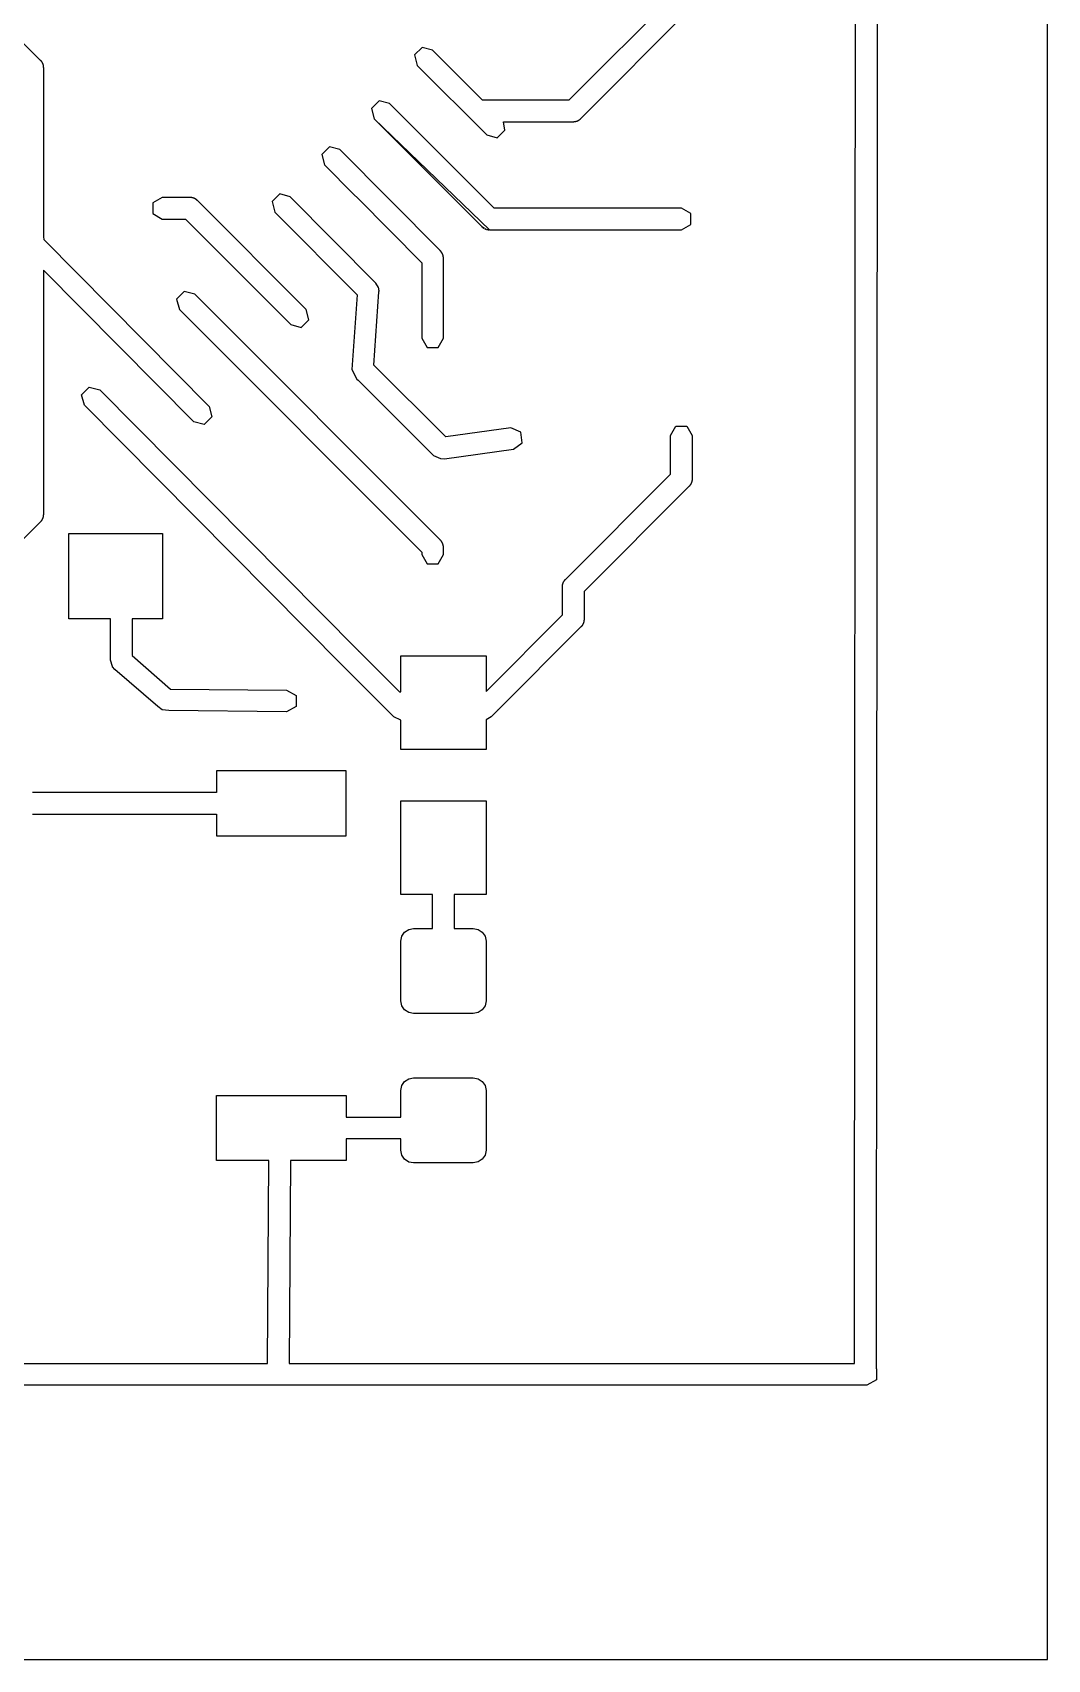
# Model space of a CAD drawing. Extents: x -11.9 to 11.9, y -22 to 22.
# Drawn here: x 0 to 11.92, y -21.99 to -2.89 of the extents above; entities that cross this region are included whole.
import ezdxf

# ---------------------------------------------------------------- set-up
doc = ezdxf.new("R2010")
doc.units = 0
doc.layers.add('TOP_-_WELDED', color=7, linetype='CONTINUOUS')

msp = doc.modelspace()

# ---------------------------------------------------------------- linework, layer by layer
at = {"layer": 'TOP_-_WELDED', "color": 250}
msp.add_lwpolyline([(-11.9199, -21.9873), (11.9199, -21.9873), (11.9199, 21.9873), (-11.9199, 21.9873), (-11.9199, -21.9873)], close=True, dxfattribs=at)
at = {"layer": 'TOP_-_WELDED', "color": 12}
for points in [[(9.934, 17.4683), (9.9074, -18.5734), (9.91, -18.5776), (9.91, -18.7046), (9.8, -18.7681), (-2.9897, -18.7681)], [(-2.8743, -18.5141), (2.7612, -18.5141), (2.7763, -16.129), (2.159, -16.129), (2.159, -15.367), (3.683, -15.367), (3.683, -15.621), (4.326, -15.621), (4.326, -15.3098), (4.3377, -15.2514), (4.3699, -15.2038), (4.4176, -15.1716), (4.476, -15.1598), (5.176, -15.1598), (5.2344, -15.1715), (5.2821, -15.2037), (5.3142, -15.2514), (5.326, -15.3098), (5.326, -16.0098), (5.3143, -16.0682), (5.2821, -16.1159), (5.2344, -16.148), (5.176, -16.1598), (4.476, -16.1598), (4.4176, -16.1481), (4.37, -16.1159), (4.3378, -16.0682), (4.326, -16.0098), (4.326, -15.875), (3.683, -15.875), (3.683, -16.129), (3.0303, -16.129), (3.0152, -18.5141), (9.6535, -18.5141), (9.6745, 10.0252)], [(-0.6695, -2.453), (0.087, -3.2095), (0.0885, -3.2109), (0.0898, -3.2122), (0.09, -3.2124), (0.0913, -3.2137), (0.0915, -3.2139), (0.0928, -3.2153), (0.0929, -3.2154), (0.0942, -3.2168), (0.0943, -3.2169), (0.0956, -3.2184), (0.097, -3.22), (0.0983, -3.2216), (0.0996, -3.2232), (0.1009, -3.2248), (0.1009, -3.2249), (0.1021, -3.2265), (0.1022, -3.2266), (0.1033, -3.2281), (0.1034, -3.2282), (0.1045, -3.2298), (0.1046, -3.23), (0.1056, -3.2315), (0.1058, -3.2317), (0.1068, -3.2332), (0.1069, -3.2334), (0.1079, -3.235), (0.108, -3.2352), (0.1089, -3.2367), (0.1091, -3.237), (0.11, -3.2385), (0.1101, -3.2387), (0.111, -3.2403), (0.1111, -3.2405), (0.112, -3.2421), (0.1121, -3.2424), (0.1129, -3.2439), (0.1131, -3.2442), (0.1139, -3.2457), (0.114, -3.246), (0.1148, -3.2476), (0.1149, -3.2479), (0.1156, -3.2495), (0.1158, -3.2498), (0.1165, -3.2513), (0.1166, -3.2517), (0.1173, -3.2532), (0.1174, -3.2536), (0.118, -3.2551), (0.1182, -3.2555), (0.1188, -3.2571), (0.1189, -3.2574), (0.1195, -3.259), (0.1196, -3.2593), (0.1202, -3.2609), (0.1203, -3.2613), (0.1208, -3.2629), (0.1209, -3.2632), (0.1215, -3.2649), (0.1215, -3.2652), (0.122, -3.2669), (0.1221, -3.2671), (0.1226, -3.2689), (0.1227, -3.2691), (0.1231, -3.2709), (0.1232, -3.2711), (0.1236, -3.2729), (0.1237, -3.2731), (0.1241, -3.2749), (0.1241, -3.2751), (0.1245, -3.2769), (0.1245, -3.2771), (0.1249, -3.279), (0.1249, -3.2792), (0.1253, -3.281), (0.1253, -3.2812), (0.1256, -3.2831), (0.1256, -3.2832), (0.1259, -3.2852), (0.1261, -3.2872), (0.1262, -3.2873), (0.1264, -3.2893), (0.1266, -3.2914), (0.1267, -3.2935), (0.1268, -3.2955), (0.1268, -3.2956), (0.1269, -3.2976), (0.1269, -3.2978), (0.127, -3.2997), (0.127, -3.2999), (0.127, -3.3017), (0.127, -3.302), (0.127, -3.3038), (0.127, -3.3059), (0.127, -5.2884), (0.1311, -5.3202), (2.0738, -7.2792), (2.1067, -7.4019), (2.0169, -7.4917), (1.8942, -7.4588), (0.1306, -5.6805), (0.127, -8.5441), (0.127, -8.5462), (0.127, -8.548), (0.127, -8.5483), (0.127, -8.5501), (0.127, -8.5503), (0.1269, -8.5522), (0.1269, -8.5524), (0.1268, -8.5544), (0.1268, -8.5545), (0.1267, -8.5565), (0.1266, -8.5586), (0.1264, -8.5607), (0.1262, -8.5627), (0.1261, -8.5628), (0.1259, -8.5648), (0.1256, -8.5668), (0.1256, -8.5669), (0.1253, -8.5688), (0.1253, -8.569), (0.1249, -8.5708), (0.1249, -8.571), (0.1245, -8.5729), (0.1245, -8.5731), (0.1241, -8.5749), (0.1241, -8.5751), (0.1237, -8.5769), (0.1236, -8.5771), (0.1232, -8.5789), (0.1231, -8.5791), (0.1227, -8.5809), (0.1226, -8.5811), (0.1221, -8.5829), (0.122, -8.5831), (0.1215, -8.5848), (0.1215, -8.5851), (0.1209, -8.5868), (0.1208, -8.5871), (0.1203, -8.5887), (0.1202, -8.5891), (0.1196, -8.5907), (0.1195, -8.591), (0.1189, -8.5926), (0.1188, -8.5929), (0.1182, -8.5945), (0.118, -8.5949), (0.1174, -8.5964), (0.1173, -8.5968), (0.1166, -8.5983), (0.1165, -8.5987), (0.1158, -8.6002), (0.1156, -8.6005), (0.1149, -8.6021), (0.1148, -8.6024), (0.114, -8.604), (0.1139, -8.6043), (0.1131, -8.6058), (0.1129, -8.6061), (0.1121, -8.6076), (0.112, -8.6079), (0.1111, -8.6095), (0.111, -8.6097), (0.1101, -8.6113), (0.11, -8.6115), (0.1091, -8.613), (0.1089, -8.6133), (0.108, -8.6148), (0.1079, -8.615), (0.1069, -8.6166), (0.1068, -8.6168), (0.1058, -8.6183), (0.1056, -8.6185), (0.1046, -8.62), (0.1045, -8.6202), (0.1034, -8.6218), (0.1033, -8.6219), (0.1022, -8.6234), (0.1021, -8.6235), (0.1009, -8.6251), (0.1009, -8.6252), (0.0996, -8.6268), (0.0983, -8.6284), (0.097, -8.63), (0.0956, -8.6316), (0.0943, -8.6331), (0.0942, -8.6332), (0.0929, -8.6346), (0.0928, -8.6347), (0.0915, -8.6361), (0.0913, -8.6363), (0.09, -8.6376), (0.0898, -8.6378), (0.0885, -8.6391), (0.087, -8.6405), (-0.173, -8.9005)], [(7.5302, -2.4502), (6.2974, -3.683), (5.2839, -3.683), (5.2839, -3.683), (4.6981, -3.0972), (4.5754, -3.0643), (4.4856, -3.1541), (4.5185, -3.2768), (5.3336, -4.0919), (5.4563, -4.1248), (5.5461, -4.035), (5.5324, -3.937), (6.3461, -3.937), (6.3482, -3.937), (6.35, -3.937), (6.3503, -3.937), (6.3521, -3.937), (6.3523, -3.937), (6.3542, -3.9369), (6.3544, -3.9369), (6.3564, -3.9368), (6.3565, -3.9368), (6.3585, -3.9367), (6.3606, -3.9366), (6.3627, -3.9364), (6.3647, -3.9362), (6.3648, -3.9361), (6.3668, -3.9359), (6.3688, -3.9356), (6.3689, -3.9356), (6.3708, -3.9353), (6.371, -3.9353), (6.3728, -3.9349), (6.373, -3.9349), (6.3749, -3.9345), (6.3751, -3.9345), (6.3769, -3.9341), (6.3771, -3.9341), (6.3789, -3.9337), (6.3791, -3.9336), (6.3809, -3.9332), (6.3811, -3.9331), (6.3829, -3.9327), (6.3831, -3.9326), (6.3849, -3.9321), (6.3851, -3.932), (6.3868, -3.9315), (6.3871, -3.9315), (6.3888, -3.9309), (6.3891, -3.9308), (6.3907, -3.9303), (6.3911, -3.9302), (6.3927, -3.9296), (6.393, -3.9295), (6.3946, -3.9289), (6.3949, -3.9288), (6.3965, -3.9282), (6.3969, -3.928), (6.3984, -3.9274), (6.3988, -3.9273), (6.4003, -3.9266), (6.4007, -3.9265), (6.4022, -3.9258), (6.4025, -3.9256), (6.4041, -3.9249), (6.4044, -3.9248), (6.406, -3.924), (6.4063, -3.9239), (6.4078, -3.9231), (6.4081, -3.9229), (6.4096, -3.9221), (6.4099, -3.922), (6.4115, -3.9211), (6.4117, -3.921), (6.4133, -3.9201), (6.4135, -3.92), (6.415, -3.9191), (6.4153, -3.9189), (6.4168, -3.918), (6.417, -3.9179), (6.4186, -3.9169), (6.4188, -3.9168), (6.4203, -3.9158), (6.4205, -3.9156), (6.422, -3.9146), (6.4222, -3.9145), (6.4238, -3.9134), (6.4239, -3.9133), (6.4254, -3.9122), (6.4255, -3.9121), (6.4271, -3.9109), (6.4272, -3.9109), (6.4288, -3.9096), (6.4304, -3.9083), (6.432, -3.907), (6.4336, -3.9056), (6.4351, -3.9043), (6.4352, -3.9042), (6.4366, -3.9029), (6.4367, -3.9028), (6.4381, -3.9015), (6.4383, -3.9013), (6.4396, -3.9), (6.4398, -3.8998), (6.4411, -3.8985), (6.4425, -3.897), (7.7098, -2.6298)], [(-0.0021, -12.065), (0, -12.065), (0, -12.065), (0.0021, -12.065), (2.159, -12.065), (2.159, -12.319), (3.683, -12.319), (3.683, -11.557), (2.159, -11.557), (2.159, -11.811), (0.0021, -11.811), (0, -11.811), (-0.0021, -11.811)]]:
    msp.add_lwpolyline(points, dxfattribs=at)
for points in [[(5.3683, -5.207), (5.3704, -5.207), (5.3724, -5.207), (7.62, -5.207), (7.73, -5.1435), (7.73, -5.0165), (7.62, -4.953), (5.421, -4.953), (4.192, -3.724), (4.0693, -3.6911), (3.9795, -3.7809), (4.0124, -3.9036), (5.3683, -5.207)], [(4.0124, -3.9036), (5.274, -5.1651), (5.2744, -5.1655), (5.2754, -5.1666), (5.2758, -5.167), (5.2768, -5.1681), (5.2772, -5.1685), (5.2783, -5.1696), (5.2785, -5.1697), (5.2787, -5.17), (5.2798, -5.1711), (5.28, -5.1712), (5.2802, -5.1714), (5.2802, -5.1715), (5.2813, -5.1725), (5.2816, -5.1727), (5.2817, -5.1728), (5.2817, -5.1729), (5.2828, -5.1739), (5.2831, -5.1741), (5.2832, -5.1742), (5.2832, -5.1743), (5.2843, -5.1753), (4.0124, -3.9036)], [(4.572, -5.5943), (4.572, -6.477), (4.6355, -6.587), (4.7625, -6.587), (4.826, -6.477), (4.826, -5.5459), (4.826, -5.5438), (4.826, -5.542), (4.826, -5.5417), (4.826, -5.5399), (4.826, -5.5397), (4.8259, -5.5378), (4.8259, -5.5376), (4.8258, -5.5356), (4.8258, -5.5355), (4.8257, -5.5335), (4.8256, -5.5314), (4.8254, -5.5293), (4.8252, -5.5273), (4.8251, -5.5272), (4.8249, -5.5252), (4.8246, -5.5232), (4.8246, -5.5231), (4.8243, -5.5212), (4.8243, -5.521), (4.8239, -5.5192), (4.8239, -5.519), (4.8235, -5.5171), (4.8235, -5.5169), (4.8231, -5.5151), (4.8231, -5.5149), (4.8227, -5.5131), (4.8226, -5.5129), (4.8222, -5.5111), (4.8221, -5.5109), (4.8217, -5.5091), (4.8216, -5.5089), (4.8211, -5.5071), (4.821, -5.5069), (4.8205, -5.5052), (4.8205, -5.5049), (4.8199, -5.5032), (4.8198, -5.5029), (4.8193, -5.5013), (4.8192, -5.5009), (4.8186, -5.4993), (4.8185, -5.499), (4.8179, -5.4974), (4.8178, -5.4971), (4.8172, -5.4955), (4.817, -5.4951), (4.8164, -5.4936), (4.8163, -5.4932), (4.8156, -5.4917), (4.8155, -5.4913), (4.8148, -5.4898), (4.8146, -5.4895), (4.8139, -5.4879), (4.8138, -5.4876), (4.813, -5.486), (4.8129, -5.4857), (4.8121, -5.4842), (4.8119, -5.4839), (4.8111, -5.4824), (4.811, -5.4821), (4.8101, -5.4805), (4.81, -5.4803), (4.8091, -5.4787), (4.809, -5.4785), (4.8081, -5.477), (4.8079, -5.4767), (4.807, -5.4752), (4.8069, -5.475), (4.8059, -5.4734), (4.8058, -5.4732), (4.8048, -5.4717), (4.8046, -5.4715), (4.8036, -5.47), (4.8035, -5.4698), (4.8024, -5.4682), (4.8023, -5.4681), (4.8012, -5.4666), (4.8011, -5.4665), (4.7999, -5.4649), (4.7999, -5.4648), (4.7986, -5.4632), (4.7973, -5.4616), (4.796, -5.46), (4.7946, -5.4584), (4.7933, -5.4569), (4.7932, -5.4568), (4.7919, -5.4554), (4.7918, -5.4553), (4.7905, -5.4539), (4.7903, -5.4537), (4.789, -5.4524), (4.7888, -5.4522), (4.7875, -5.4509), (4.786, -5.4495), (3.6099, -4.265), (3.4872, -4.2321), (3.3974, -4.3219), (3.4303, -4.4446), (3.7742, -4.791), (3.819, -4.8361), (4.572, -5.5943)], [(1.9325, -4.8588), (1.9309, -4.8574), (1.9293, -4.856), (1.9277, -4.8547), (1.9261, -4.8534), (1.926, -4.8534), (1.9245, -4.8521), (1.9244, -4.8521), (1.9228, -4.8509), (1.9227, -4.8509), (1.9227, -4.8508), (1.9212, -4.8497), (1.9211, -4.8497), (1.9211, -4.8496), (1.9195, -4.8485), (1.9194, -4.8485), (1.9193, -4.8484), (1.9178, -4.8474), (1.9161, -4.8462), (1.916, -4.8462), (1.9159, -4.8461), (1.9143, -4.8451), (1.9142, -4.8451), (1.9141, -4.845), (1.9126, -4.8441), (1.9125, -4.8441), (1.9123, -4.8439), (1.9108, -4.843), (1.9107, -4.843), (1.9106, -4.8429), (1.909, -4.842), (1.9089, -4.842), (1.9088, -4.8419), (1.9072, -4.841), (1.9071, -4.841), (1.9069, -4.8409), (1.9054, -4.8401), (1.9053, -4.8401), (1.9052, -4.84), (1.9051, -4.8399), (1.9036, -4.8391), (1.9035, -4.8391), (1.9033, -4.839), (1.9017, -4.8382), (1.9016, -4.8382), (1.9014, -4.8381), (1.8998, -4.8374), (1.8997, -4.8374), (1.8996, -4.8373), (1.8995, -4.8372), (1.898, -4.8365), (1.8979, -4.8365), (1.8976, -4.8364), (1.8961, -4.8357), (1.896, -4.8357), (1.8957, -4.8356), (1.8942, -4.835), (1.8941, -4.835), (1.894, -4.8349), (1.8938, -4.8348), (1.8922, -4.8342), (1.8921, -4.8342), (1.8919, -4.8341), (1.8903, -4.8335), (1.8902, -4.8335), (1.89, -4.8334), (1.8884, -4.8328), (1.8883, -4.8328), (1.888, -4.8327), (1.8864, -4.8322), (1.8863, -4.8322), (1.8861, -4.8321), (1.8844, -4.8315), (1.8843, -4.8315), (1.8841, -4.8315), (1.8824, -4.831), (1.8823, -4.831), (1.8822, -4.8309), (1.8804, -4.8304), (1.8803, -4.8304), (1.8802, -4.8303), (1.8784, -4.8299), (1.8783, -4.8299), (1.8782, -4.8298), (1.8764, -4.8294), (1.8763, -4.8294), (1.8762, -4.8293), (1.8744, -4.8289), (1.8743, -4.8289), (1.8742, -4.8289), (1.8724, -4.8285), (1.8723, -4.8285), (1.8722, -4.8285), (1.8703, -4.8281), (1.8702, -4.8281), (1.8701, -4.8281), (1.8683, -4.8277), (1.8682, -4.8277), (1.8681, -4.8277), (1.8662, -4.8274), (1.8661, -4.8274), (1.8641, -4.8271), (1.864, -4.8271), (1.8621, -4.8269), (1.862, -4.8269), (1.862, -4.8268), (1.86, -4.8266), (1.8579, -4.8264), (1.8558, -4.8263), (1.8557, -4.8263), (1.8538, -4.8262), (1.8537, -4.8262), (1.8536, -4.8262), (1.8517, -4.8261), (1.8515, -4.8261), (1.8514, -4.8261), (1.8496, -4.826), (1.8494, -4.826), (1.8493, -4.826), (1.8476, -4.826), (1.8473, -4.826), (1.8472, -4.826), (1.8455, -4.826), (1.8434, -4.826), (1.524, -4.826), (1.414, -4.8895), (1.414, -5.0165), (1.524, -5.08), (1.7947, -5.08), (3.0339, -6.3192), (3.1566, -6.3521), (3.2464, -6.2623), (3.2135, -6.1396), (1.9412, -4.8675), (1.9398, -4.866), (1.9384, -4.8645), (1.9383, -4.8645), (1.9371, -4.8632), (1.9368, -4.863), (1.9356, -4.8617), (1.9353, -4.8615), (1.934, -4.8602), (1.9338, -4.8601), (1.9325, -4.8588)], [(5.619, -7.5302), (4.8521, -7.637), (4.0101, -6.795), (4.0688, -5.9336), (4.069, -5.9315), (4.0691, -5.9305), (4.0692, -5.9294), (4.0692, -5.9284), (4.0693, -5.9273), (4.0693, -5.9263), (4.0694, -5.9253), (4.0694, -5.9241), (4.0694, -5.9232), (4.0694, -5.922), (4.0694, -5.9211), (4.0694, -5.9199), (4.0694, -5.9191), (4.0693, -5.9178), (4.0693, -5.917), (4.0693, -5.9157), (4.0692, -5.9149), (4.0691, -5.9136), (4.0691, -5.9129), (4.069, -5.9115), (4.069, -5.9108), (4.0688, -5.9095), (4.0688, -5.9087), (4.0686, -5.9074), (4.0686, -5.9067), (4.0683, -5.9053), (4.068, -5.9026), (4.0677, -5.9012), (4.0677, -5.9006), (4.0674, -5.8992), (4.0673, -5.8986), (4.067, -5.8971), (4.0669, -5.8965), (4.0666, -5.8951), (4.0665, -5.8945), (4.0646, -5.8871), (4.0645, -5.8865), (4.064, -5.8851), (4.0639, -5.8846), (4.0634, -5.8831), (4.0633, -5.8826), (4.0322, -5.8316), (3.0269, -4.8181), (2.9042, -4.7852), (2.8144, -4.875), (2.8473, -4.9977), (3.8118, -5.9701), (3.752, -6.846), (3.8078, -6.9601), (3.8262, -6.9703), (4.7104, -7.8545), (4.7899, -7.8913), (4.8401, -7.8951), (5.6505, -7.7822), (5.7517, -7.7056), (5.736, -7.5796), (5.619, -7.5302)], [(5.2843, -5.1753), (5.2847, -5.1756), (5.2859, -5.1767), (5.2863, -5.1769), (5.2863, -5.177), (5.2875, -5.178), (5.2879, -5.1782), (5.2879, -5.1783), (5.2891, -5.1793), (5.2895, -5.1795), (5.2895, -5.1796), (5.2908, -5.1806), (5.2925, -5.1819), (5.2928, -5.1821), (5.2929, -5.1821), (5.2942, -5.1831), (5.2944, -5.1833), (5.2945, -5.1833), (5.2959, -5.1843), (5.2976, -5.1855), (5.2978, -5.1856), (5.298, -5.1857), (5.2994, -5.1867), (5.3012, -5.1878), (5.303, -5.1889), (5.3048, -5.19), (5.3066, -5.191), (5.2843, -5.1753)], [(5.3142, -5.1949), (5.3158, -5.1956), (5.3161, -5.1957), (5.3161, -5.1958), (5.318, -5.1966), (5.3199, -5.1974), (5.3214, -5.198), (5.3218, -5.1981), (5.3219, -5.1982), (5.3292, -5.2008), (5.3295, -5.2008), (5.3142, -5.1949)], [(5.3317, -5.2016), (5.3332, -5.202), (5.3317, -5.2016)], [(5.3332, -5.202), (5.3337, -5.2022), (5.3352, -5.2026), (5.3515, -5.2059), (5.3519, -5.206), (5.3535, -5.2061), (5.3536, -5.2061), (5.3539, -5.2062), (5.3556, -5.2063), (5.3556, -5.2064), (5.356, -5.2064), (5.3577, -5.2065), (5.3577, -5.2066), (5.358, -5.2066), (5.3332, -5.202)], [(4.572, -8.9887), (4.572, -9.017), (4.6355, -9.127), (4.7625, -9.127), (4.826, -9.017), (4.826, -8.94), (4.826, -8.9379), (4.826, -8.9361), (4.826, -8.9358), (4.826, -8.934), (4.826, -8.9338), (4.8259, -8.9319), (4.8259, -8.9317), (4.8258, -8.9297), (4.8258, -8.9296), (4.8257, -8.9276), (4.8256, -8.9255), (4.8254, -8.9234), (4.8252, -8.9214), (4.8251, -8.9213), (4.8249, -8.9193), (4.8246, -8.9173), (4.8246, -8.9172), (4.8243, -8.9153), (4.8243, -8.9151), (4.8239, -8.9133), (4.8239, -8.9131), (4.8235, -8.9112), (4.8235, -8.911), (4.8231, -8.9092), (4.8231, -8.909), (4.8227, -8.9072), (4.8226, -8.907), (4.8222, -8.9052), (4.8221, -8.905), (4.8217, -8.9032), (4.8216, -8.903), (4.8211, -8.9012), (4.821, -8.901), (4.8205, -8.8993), (4.8205, -8.899), (4.8199, -8.8973), (4.8198, -8.897), (4.8193, -8.8954), (4.8192, -8.895), (4.8186, -8.8934), (4.8185, -8.8931), (4.8179, -8.8915), (4.8178, -8.8912), (4.8172, -8.8896), (4.817, -8.8892), (4.8164, -8.8877), (4.8163, -8.8873), (4.8156, -8.8858), (4.8155, -8.8854), (4.8148, -8.8839), (4.8146, -8.8836), (4.8139, -8.882), (4.8138, -8.8817), (4.813, -8.8801), (4.8129, -8.8798), (4.8121, -8.8783), (4.8119, -8.878), (4.8111, -8.8765), (4.811, -8.8762), (4.8101, -8.8746), (4.81, -8.8744), (4.8091, -8.8728), (4.809, -8.8726), (4.8081, -8.8711), (4.8079, -8.8708), (4.807, -8.8693), (4.8069, -8.8691), (4.8059, -8.8675), (4.8058, -8.8673), (4.8048, -8.8658), (4.8046, -8.8656), (4.8036, -8.8641), (4.8035, -8.8639), (4.8024, -8.8623), (4.8023, -8.8622), (4.8012, -8.8607), (4.8011, -8.8606), (4.7999, -8.859), (4.7999, -8.8589), (4.7986, -8.8573), (4.7973, -8.8557), (4.796, -8.8541), (4.7946, -8.8525), (4.7933, -8.851), (4.7932, -8.8509), (4.7919, -8.8495), (4.7918, -8.8494), (4.7905, -8.848), (4.7903, -8.8478), (4.789, -8.8465), (4.7888, -8.8463), (4.7875, -8.845), (4.786, -8.8436), (1.9046, -5.962), (1.7819, -5.9291), (1.6921, -6.0189), (1.725, -6.1416), (4.572, -8.9887)], [(4.326, -10.2078), (5.326, -10.2078), (5.326, -10.6234), (6.223, -9.7264), (6.223, -9.4019), (6.223, -9.3998), (6.223, -9.398), (6.223, -9.3977), (6.223, -9.3959), (6.223, -9.3957), (6.2231, -9.3938), (6.2231, -9.3936), (6.2232, -9.3916), (6.2232, -9.3915), (6.2233, -9.3895), (6.2234, -9.3874), (6.2236, -9.3853), (6.2238, -9.3833), (6.2239, -9.3832), (6.2241, -9.3812), (6.2244, -9.3792), (6.2244, -9.3791), (6.2247, -9.3772), (6.2247, -9.377), (6.2251, -9.3752), (6.2251, -9.375), (6.2255, -9.3731), (6.2255, -9.3729), (6.2259, -9.3711), (6.2259, -9.3709), (6.2263, -9.3691), (6.2264, -9.3689), (6.2268, -9.3671), (6.2269, -9.3669), (6.2273, -9.3651), (6.2274, -9.3649), (6.2279, -9.3631), (6.228, -9.3629), (6.2285, -9.3612), (6.2285, -9.3609), (6.2291, -9.3592), (6.2292, -9.3589), (6.2297, -9.3573), (6.2298, -9.3569), (6.2304, -9.3553), (6.2305, -9.355), (6.2311, -9.3534), (6.2312, -9.3531), (6.2318, -9.3515), (6.232, -9.3511), (6.2326, -9.3496), (6.2327, -9.3492), (6.2334, -9.3477), (6.2335, -9.3473), (6.2342, -9.3458), (6.2344, -9.3455), (6.2351, -9.3439), (6.2352, -9.3436), (6.236, -9.342), (6.2361, -9.3417), (6.2369, -9.3402), (6.2371, -9.3399), (6.2379, -9.3384), (6.238, -9.3381), (6.2389, -9.3365), (6.239, -9.3363), (6.2399, -9.3347), (6.24, -9.3345), (6.2409, -9.333), (6.2411, -9.3327), (6.242, -9.3312), (6.2421, -9.331), (6.2431, -9.3294), (6.2432, -9.3292), (6.2442, -9.3277), (6.2444, -9.3275), (6.2454, -9.326), (6.2455, -9.3258), (6.2466, -9.3242), (6.2467, -9.3241), (6.2478, -9.3226), (6.2479, -9.3225), (6.2491, -9.3209), (6.2491, -9.3208), (6.2504, -9.3192), (6.2517, -9.3176), (6.253, -9.316), (6.2544, -9.3144), (6.2557, -9.3129), (6.2558, -9.3128), (6.2571, -9.3114), (6.2572, -9.3113), (6.2585, -9.3099), (6.2587, -9.3097), (6.26, -9.3084), (6.2602, -9.3082), (6.2615, -9.3069), (6.263, -9.3055), (7.493, -8.0754), (7.493, -7.62), (7.5565, -7.51), (7.6835, -7.51), (7.747, -7.62), (7.747, -8.1241), (7.747, -8.1262), (7.747, -8.128), (7.747, -8.1283), (7.747, -8.1301), (7.747, -8.1303), (7.7469, -8.1322), (7.7469, -8.1324), (7.7468, -8.1344), (7.7468, -8.1345), (7.7467, -8.1365), (7.7466, -8.1386), (7.7464, -8.1407), (7.7462, -8.1427), (7.7461, -8.1428), (7.7459, -8.1448), (7.7456, -8.1468), (7.7456, -8.1469), (7.7453, -8.1488), (7.7453, -8.149), (7.7449, -8.1508), (7.7449, -8.151), (7.7445, -8.1529), (7.7445, -8.1531), (7.7441, -8.1549), (7.7441, -8.1551), (7.7437, -8.1569), (7.7436, -8.1571), (7.7432, -8.1589), (7.7431, -8.1591), (7.7427, -8.1609), (7.7426, -8.1611), (7.7421, -8.1629), (7.742, -8.1631), (7.7415, -8.1648), (7.7415, -8.1651), (7.7409, -8.1668), (7.7408, -8.1671), (7.7403, -8.1687), (7.7402, -8.1691), (7.7396, -8.1707), (7.7395, -8.171), (7.7389, -8.1726), (7.7388, -8.1729), (7.7382, -8.1745), (7.738, -8.1749), (7.7374, -8.1764), (7.7373, -8.1768), (7.7366, -8.1783), (7.7365, -8.1787), (7.7358, -8.1802), (7.7356, -8.1805), (7.7349, -8.1821), (7.7348, -8.1824), (7.734, -8.184), (7.7339, -8.1843), (7.7331, -8.1858), (7.7329, -8.1861), (7.7321, -8.1876), (7.732, -8.1879), (7.7311, -8.1895), (7.731, -8.1897), (7.7301, -8.1913), (7.73, -8.1915), (7.7291, -8.193), (7.7289, -8.1933), (7.728, -8.1948), (7.7279, -8.195), (7.7269, -8.1966), (7.7268, -8.1968), (7.7258, -8.1983), (7.7256, -8.1985), (7.7246, -8.2), (7.7245, -8.2002), (7.7234, -8.2018), (7.7233, -8.2019), (7.7222, -8.2034), (7.7221, -8.2035), (7.7209, -8.2051), (7.7209, -8.2052), (7.7196, -8.2068), (7.7183, -8.2084), (7.717, -8.21), (7.7156, -8.2116), (7.7143, -8.2131), (7.7142, -8.2132), (7.7129, -8.2146), (7.7128, -8.2147), (7.7115, -8.2161), (7.7113, -8.2163), (7.71, -8.2176), (7.7098, -8.2178), (7.7085, -8.2191), (7.707, -8.2205), (6.477, -9.4506), (6.477, -9.7751), (6.477, -9.7772), (6.477, -9.779), (6.477, -9.7793), (6.477, -9.7811), (6.477, -9.7813), (6.4769, -9.7832), (6.4769, -9.7834), (6.4768, -9.7854), (6.4768, -9.7855), (6.4767, -9.7875), (6.4766, -9.7896), (6.4764, -9.7917), (6.4762, -9.7937), (6.4761, -9.7938), (6.4759, -9.7958), (6.4756, -9.7978), (6.4756, -9.7979), (6.4753, -9.7998), (6.4753, -9.8), (6.4749, -9.8018), (6.4749, -9.802), (6.4745, -9.8039), (6.4745, -9.8041), (6.4741, -9.8059), (6.4741, -9.8061), (6.4737, -9.8079), (6.4736, -9.8081), (6.4732, -9.8099), (6.4731, -9.8101), (6.4727, -9.8119), (6.4726, -9.8121), (6.4721, -9.8139), (6.472, -9.8141), (6.4715, -9.8158), (6.4715, -9.8161), (6.4709, -9.8178), (6.4708, -9.8181), (6.4703, -9.8197), (6.4702, -9.8201), (6.4696, -9.8217), (6.4695, -9.822), (6.4689, -9.8236), (6.4688, -9.8239), (6.4682, -9.8255), (6.468, -9.8259), (6.4674, -9.8274), (6.4673, -9.8278), (6.4666, -9.8293), (6.4665, -9.8297), (6.4658, -9.8312), (6.4656, -9.8315), (6.4649, -9.8331), (6.4648, -9.8334), (6.464, -9.835), (6.4639, -9.8353), (6.4631, -9.8368), (6.4629, -9.8371), (6.4621, -9.8386), (6.462, -9.8389), (6.4611, -9.8405), (6.461, -9.8407), (6.4601, -9.8423), (6.46, -9.8425), (6.4591, -9.844), (6.4589, -9.8443), (6.458, -9.8458), (6.4579, -9.846), (6.4569, -9.8476), (6.4568, -9.8478), (6.4558, -9.8493), (6.4556, -9.8495), (6.4546, -9.851), (6.4545, -9.8512), (6.4534, -9.8528), (6.4533, -9.8529), (6.4522, -9.8544), (6.4521, -9.8545), (6.4509, -9.8561), (6.4509, -9.8562), (6.4496, -9.8578), (6.4483, -9.8594), (6.447, -9.861), (6.4456, -9.8626), (6.4443, -9.8641), (6.4442, -9.8642), (6.4429, -9.8656), (6.4428, -9.8657), (6.4415, -9.8671), (6.4413, -9.8673), (6.44, -9.8686), (6.4398, -9.8688), (6.4385, -9.8701), (6.437, -9.8715), (5.464, -10.8445), (5.4637, -10.8448), (5.4625, -10.8461), (5.4623, -10.8463), (5.461, -10.8476), (5.4608, -10.8478), (5.4595, -10.8491), (5.4593, -10.8493), (5.4579, -10.8506), (5.4578, -10.8507), (5.4564, -10.852), (5.3848, -10.9238), (5.326, -10.9572), (5.326, -11.3078), (4.326, -11.3078), (4.326, -10.9607), (4.2444, -10.9238), (4.1728, -10.852), (4.1714, -10.8507), (4.1713, -10.8506), (4.1699, -10.8493), (4.1697, -10.8491), (4.1684, -10.8478), (4.1682, -10.8476), (4.1669, -10.8463), (4.1667, -10.8461), (4.1655, -10.8448), (4.1652, -10.8445), (3.6484, -10.3277), (3.6468, -10.3262), (3.6453, -10.3247), (3.6438, -10.3232), (3.6423, -10.3216), (0.609, -7.2656), (0.5761, -7.1429), (0.6659, -7.0531), (0.7886, -7.086), (3.8218, -10.1421), (3.8234, -10.1436), (3.8249, -10.1451), (3.8264, -10.1466), (3.8279, -10.1482), (4.3106, -10.6308), (4.326, -10.6308), (4.326, -10.2078)], [(1.527, -8.771), (1.527, -9.771), (1.1686, -9.771), (1.1686, -10.2039), (1.6209, -10.5963), (2.9844, -10.609), (3.0944, -10.6725), (3.0944, -10.7995), (2.9844, -10.863), (1.6022, -10.8501), (1.5218, -10.8404), (1.4703, -10.8018), (0.9682, -10.3662), (0.9407, -10.3339), (0.94, -10.3329), (0.9146, -10.2567), (0.9146, -9.771), (0.427, -9.771), (0.427, -8.771), (1.527, -8.771)], [(4.326, -11.9078), (5.326, -11.9078), (5.326, -13.0078), (4.953, -13.0078), (4.953, -13.4058), (5.176, -13.4058), (5.2344, -13.4175), (5.2821, -13.4497), (5.3142, -13.4974), (5.326, -13.5558), (5.326, -14.2558), (5.3143, -14.3142), (5.2821, -14.3619), (5.2344, -14.394), (5.176, -14.4058), (4.476, -14.4058), (4.4176, -14.3941), (4.37, -14.3619), (4.3378, -14.3142), (4.326, -14.2558), (4.326, -13.5558), (4.3377, -13.4974), (4.3699, -13.4498), (4.4176, -13.4176), (4.476, -13.4058), (4.699, -13.4058), (4.699, -13.0078), (4.326, -13.0078), (4.326, -11.9078)]]:
    msp.add_lwpolyline(points, close=True, dxfattribs=at)

doc.saveas('drawing.dxf')
